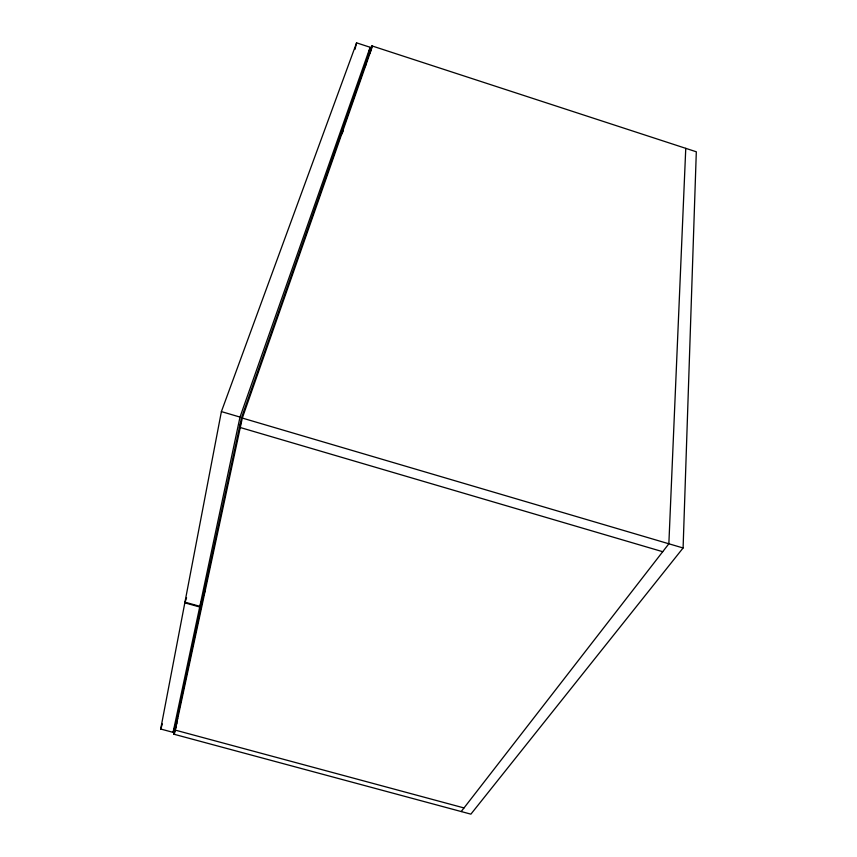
<?xml version="1.0" encoding="UTF-8"?>
<svg xmlns="http://www.w3.org/2000/svg" width="857" height="857" viewBox="0 0 857 857"><rect width="100%" height="100%" fill="white"/><g stroke="black" fill="none" stroke-linecap="round" stroke-linejoin="round"><path stroke-width="1.29" d="M683.093 547.977L696.312 151.785L371.895 45.892L241.47 417.82L173.778 734.181L470.889 814.15L683.093 547.977L241.47 417.82M685.761 148.347L668.856 543.788L461.205 811.547M177.656 718.37L173.093 732.36L160.688 729.018L184.823 602.835L186.569 597.779M221.395 411.596L184.951 602.16L199.842 606.317L240.003 417.08L370.149 47.274L356.576 42.85L221.395 411.596L240.003 417.08M173.093 732.36L199.702 606.992L205.369 589.841M174.335 734.331L242.317 418.066L372.516 46.085M355.012 49.342L356.576 42.85M365.264 66.664L370.149 47.274M370.053 53.209L371.895 45.892M176.981 722.88L174.678 729.96L464.001 807.937M173.778 734.181L176.253 726.565M160.688 729.018L162.38 723.961M241.203 422.244L239.446 427.279L662.707 551.704M342.114 133.746L343.432 129.975M184.823 602.835L199.702 606.992"/></g></svg>
